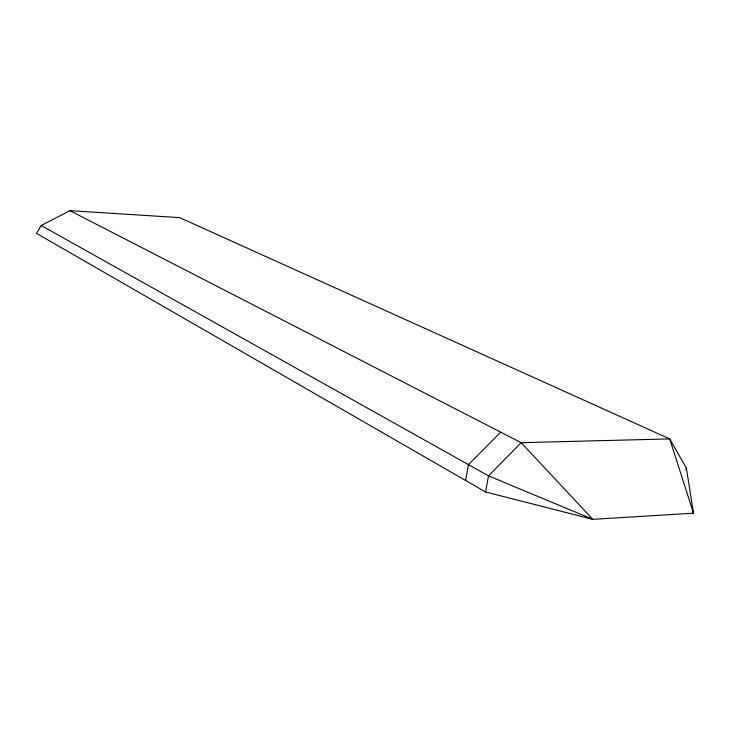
<?xml version="1.0" encoding="UTF-8"?>
<svg xmlns="http://www.w3.org/2000/svg" width="730" height="730" viewBox="0 0 730 730"><rect width="100%" height="100%" fill="white"/><g stroke="black" fill="none" stroke-linecap="round" stroke-linejoin="round"><path stroke-width="1.09" d="M465.64 480.504L468.477 464.645L500.698 432.151M485.569 491.983L488.498 475.851L521.174 442.681L669.693 438.903L686.373 468.058L693.5 513.199L592.796 519.331L485.569 491.983L36.5 233.372L41.19 225.506L69.952 210.669L179.662 217.631L669.693 438.903L693.5 513.199L692.442 510.06M685.926 470.166L686.373 468.058M69.952 210.669L521.174 442.681L592.796 519.331L488.498 475.851L41.19 225.506"/></g></svg>
